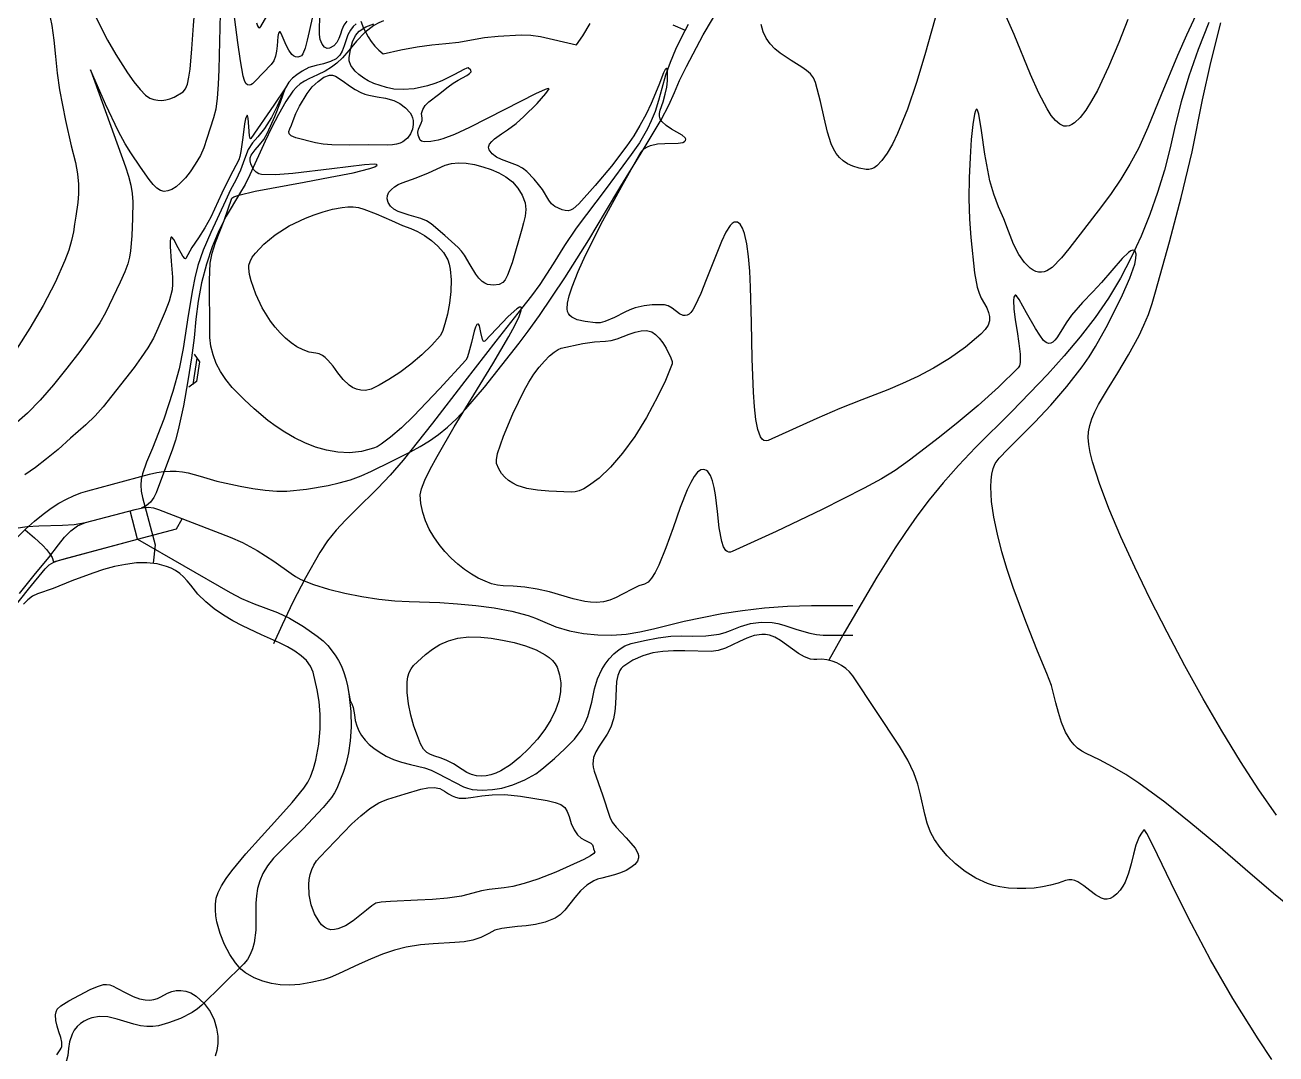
# Model space of a CAD drawing. Header units: millimetres. Extents: x 2 to 2848, y 1 to 2248.
# Drawn here: x 1150 to 1524.8, y 320.7 to 629.1 of the extents above; entities that cross this region are included whole.
import ezdxf

# ---------------------------------------------------------------- set-up
doc = ezdxf.new("R2010")
doc.units = ezdxf.units.MM
for name, color, linetype in [('100m', 7, 'CONTINUOUS'), ('200m', 7, 'CONTINUOUS'), ('500m', 7, 'CONTINUOUS'), ('8x', 7, 'CONTINUOUS'), ('8xx', 7, 'CONTINUOUS'), ('8xx淵', 7, 'CONTINUOUS'), ('8x淵', 7, 'CONTINUOUS'), ('島嶼', 7, 'CONTINUOUS'), ('嶺南交通', 7, 'CONTINUOUS'), ('州境', 7, 'CONTINUOUS'), ('河川・湖沼', 7, 'CONTINUOUS'), ('海岸線', 7, 'CONTINUOUS'), ('臨海線', 7, 'CONTINUOUS'), ('葦原鉄道', 7, 'CONTINUOUS'), ('車廠', 7, 'CONTINUOUS'), ('鹽州線', 7, 'CONTINUOUS')]:
    doc.layers.add(name, color=color, linetype=linetype)

msp = doc.modelspace()

# ---------------------------------------------------------------- linework, layer by layer
at = {"layer": '100m', "color": 1}
msp.add_lwpolyline([(1532.998084, 361.583587), (1524.102574, 368.820127), (1515.584614, 376.051255), (1507.365134, 383.123191), (1499.365066, 389.882155), (1491.50534, 396.174367), (1483.706888, 401.846049), (1479.805931, 404.401135), (1475.890641, 406.74342), (1471.951135, 408.853682), (1467.97753, 410.7127), (1466.610598, 411.427545), (1465.392619, 412.309161), (1464.312176, 413.33793), (1463.357851, 414.494231), (1461.781886, 417.110955), (1460.573384, 420.002375), (1459.641005, 423.011536), (1458.89341, 425.981481), (1457.58721, 431.1759), (1456.172484, 434.746958), (1453.397066, 441.402852), (1449.841056, 450.277997), (1446.084553, 460.506812), (1444.312398, 465.858351), (1442.707657, 471.223713), (1441.342844, 476.494701), (1440.29047, 481.563117), (1439.623048, 486.320763), (1439.413091, 490.65944), (1439.502322, 492.637854), (1439.733111, 494.470952), (1440.114522, 496.145209), (1440.65562, 497.6471), (1441.905305, 499.280598), (1444.520724, 502.004227), (1452.554134, 510.116237), (1457.32481, 515.2018), (1462.166592, 520.771855), (1466.755821, 526.674991), (1468.854585, 529.70415), (1470.76884, 532.7598), (1473.906937, 538.452305), (1476.330541, 543.118963), (1478.822824, 548.230312), (1481.008017, 553.209666), (1482.510351, 557.480339), (1482.888019, 559.169706), (1482.954058, 560.465646), (1482.661499, 561.296072), (1482.366067, 561.514191), (1481.96337, 561.5889), (1481.35571, 561.429325), (1480.625923, 560.955386), (1478.721123, 559.093137), (1472.57873, 551.9122), (1469.927476, 549.096306), (1466.860096, 545.9512), (1463.594029, 542.113619), (1461.954436, 539.82163), (1460.34671, 537.2203), (1459.204808, 535.384356), (1458.611053, 534.636653), (1457.995414, 534.068725), (1457.352879, 533.730269), (1456.678438, 533.670981), (1455.967079, 533.940559), (1455.21379, 534.5887), (1454.036494, 536.12683), (1452.741828, 538.177277), (1450.095998, 542.879612), (1447.867523, 546.824692), (1447.094552, 547.928569), (1446.825716, 548.16102), (1446.64763, 548.1415), (1446.330123, 547.499391), (1446.170663, 546.568866), (1446.233358, 544.007658), (1446.650661, 540.788055), (1447.237523, 537.240237), (1447.80889, 533.694384), (1448.179711, 530.480673), (1448.164935, 527.929286), (1447.95512, 527.005144), (1447.57951, 526.3704), (1441.664955, 520.598195), (1435.596225, 515.115853), (1429.63713, 510.05391), (1424.05148, 505.5429), (1415.05576, 498.695822), (1410.71955, 495.6189), (1406.600655, 493.134604), (1401.422526, 490.291045), (1388.871879, 483.926512), (1375.034245, 477.326048), (1361.87626, 471.2904), (1361.329163, 471.123665), (1360.835227, 471.134302), (1360.390781, 471.310578), (1359.992155, 471.640763), (1359.317684, 472.71593), (1358.782451, 474.265952), (1358.012261, 478.415143), (1357.446696, 483.337512), (1356.850869, 488.282237), (1356.468205, 490.52835), (1355.989893, 492.498492), (1355.386571, 494.098811), (1354.628879, 495.235454), (1354.182969, 495.600568), (1353.687456, 495.814568), (1353.138669, 495.865723), (1352.53294, 495.7423), (1351.524415, 495.074837), (1350.503077, 493.80688), (1349.470257, 492.025045), (1348.427285, 489.815947), (1346.316206, 484.462428), (1344.180484, 478.43925), (1342.03076, 472.439341), (1339.877679, 467.155628), (1338.803204, 464.998885), (1337.731881, 463.281039), (1336.665039, 462.088705), (1335.60401, 461.5085), (1333.940379, 460.976693), (1332.272301, 460.215853), (1328.85548, 458.37595), (1327.073076, 457.481326), (1325.218902, 456.726547), (1323.276127, 456.203832), (1321.22792, 456.0054), (1319.459768, 456.087445), (1317.714463, 456.321973), (1314.252148, 457.124837), (1307.15897, 459.2003), (1303.446706, 460.01343), (1299.754326, 460.583812), (1296.293825, 460.924489), (1293.2772, 461.0485), (1291.597515, 461.207727), (1289.769538, 461.651001), (1287.828662, 462.361586), (1285.810281, 463.322745), (1283.74979, 464.517744), (1281.682582, 465.929845), (1279.644052, 467.542313), (1277.669593, 469.338412), (1275.794598, 471.301407), (1274.054464, 473.41456), (1272.484582, 475.661136), (1271.120348, 478.024398), (1269.997154, 480.487612), (1269.150396, 483.034041), (1268.615466, 485.646949), (1268.42776, 488.3096), (1268.792277, 490.111932), (1269.822039, 492.712238), (1271.417984, 495.98845), (1273.481052, 499.8185), (1278.612311, 508.651843), (1284.423331, 518.235725), (1290.121625, 527.593604), (1294.914705, 535.748937), (1296.724138, 539.07048), (1298.010086, 541.725184), (1298.673487, 543.590979), (1298.740776, 544.189891), (1298.61528, 544.5458), (1298.142001, 544.543815), (1297.30906, 544.028547), (1294.77553, 541.760625), (1287.71729, 534.3925), (1287.51061, 534.255466), (1287.331619, 534.300433), (1287.040038, 534.831272), (1286.605863, 536.92085), (1286.148193, 538.979603), (1285.827245, 539.471911), (1285.629165, 539.491833), (1285.40046, 539.3259), (1284.991865, 538.577892), (1284.580066, 537.331441), (1283.747434, 534.00335), (1282.903707, 530.661909), (1282.478041, 529.398771), (1282.05003, 528.6274), (1274.147059, 520.019123), (1266.361703, 511.900662), (1262.770526, 508.423817), (1259.51763, 505.54787), (1256.705972, 503.432304), (1255.497781, 502.709502), (1254.43851, 502.2366), (1250.830399, 501.289557), (1247.256287, 500.921091), (1243.740154, 501.062947), (1240.305976, 501.646875), (1236.977732, 502.604621), (1233.7794, 503.867934), (1230.734957, 505.368561), (1227.868381, 507.03825), (1225.203651, 508.808748), (1222.764744, 510.611803), (1218.660311, 514.042575), (1215.746905, 516.784547), (1214.21635, 518.2917), (1212.015146, 520.500365), (1210.122993, 522.815397), (1208.541537, 525.221211), (1207.272426, 527.702225), (1206.317307, 530.242854), (1205.677826, 532.827516), (1205.355632, 535.440625), (1205.35237, 538.0666), (1205.407767, 542.241153), (1205.299176, 547.27635), (1205.251712, 552.621147), (1205.49049, 557.7245), (1206.063168, 560.713956), (1207.088414, 563.883), (1209.62677, 570.4843), (1211.97865, 577.2238), (1212.579057, 577.648314), (1214.018835, 578.142444), (1218.939064, 579.302142), (1233.600113, 582.045387), (1241.431163, 583.479279), (1248.322717, 584.854914), (1253.319891, 586.097463), (1254.809684, 586.645448), (1255.4678, 587.1321), (1255.29987, 587.355686), (1254.568712, 587.435946), (1251.671154, 587.243512), (1241.916161, 585.986025), (1230.273893, 584.592075), (1225.01724, 584.229063), (1220.81542, 584.2941), (1219.994894, 584.526271), (1219.229767, 585.023953), (1218.55523, 585.72549), (1218.006478, 586.569225), (1217.618702, 587.4935), (1217.427097, 588.436659), (1217.466855, 589.337045), (1217.77317, 590.133), (1218.961535, 591.747439), (1220.235773, 593.203862), (1221.507037, 594.785705), (1222.68648, 596.7764), (1224.864038, 601.673775), (1226.558553, 606.02665), (1228.049, 610.3374), (1224.558633, 605.077812), (1217.68374, 595.1017), (1217.546242, 595.00805), (1217.432172, 595.125777), (1217.26098, 595.873725), (1217.052995, 598.56815), (1216.846338, 601.2388), (1216.676804, 601.95703), (1216.563814, 602.055439), (1216.42756, 601.9395), (1216.090953, 601.014675), (1215.780947, 599.478542), (1215.20909, 595.380212), (1214.648693, 591.260227), (1214.353012, 589.697024), (1214.03646, 588.7343), (1211.351194, 583.614227), (1208.999229, 578.747062), (1205.63059, 571.5442), (1203.843717, 568.351981), (1201.930558, 565.379475), (1200.002769, 562.397781), (1198.17201, 559.178), (1198.022174, 559.055988), (1197.818295, 559.140709), (1197.279695, 559.811811), (1195.898111, 562.330887), (1194.527802, 564.83862), (1194.003295, 565.495542), (1193.808577, 565.571047), (1193.66931, 565.4384), (1193.479103, 564.388379), (1193.482077, 562.742677), (1193.81701, 558.332537), (1194.173003, 553.544605), (1194.202302, 551.42666), (1194.04895, 549.7155), (1193.178728, 546.316823), (1192.020638, 543.231487), (1189.77985, 538.1445), (1188.440391, 535.263856), (1186.76613, 532.361327), (1184.823313, 529.440894), (1182.678189, 526.506537), (1173.39957, 514.7095), (1170.966626, 511.938527), (1168.173656, 509.268587), (1163.63721, 505.291), (1159.871553, 501.927339), (1156.42699, 499.042956), (1153.154775, 496.519164), (1149.906158, 494.237275)], dxfattribs=at)
for points in [[(1286.55565, 445.6407), (1289.700825, 445.279729), (1293.096269, 444.728808), (1296.575324, 443.973336), (1299.971334, 442.998712), (1303.11764, 441.790338), (1305.847585, 440.333611), (1307.004341, 439.507553), (1307.99451, 438.613932), (1308.797261, 437.650923), (1309.39176, 436.6167), (1310.150706, 434.361442), (1310.490971, 431.903316), (1310.408239, 429.281169), (1309.898194, 426.53385), (1308.956519, 423.700206), (1307.5789, 420.819084), (1305.761019, 417.929333), (1303.49856, 415.0698), (1300.931625, 412.279835), (1298.225488, 409.670083), (1295.4136, 407.386217), (1292.529414, 405.573913), (1291.070662, 404.890119), (1289.60638, 404.378844), (1288.14075, 404.058296), (1286.677952, 403.946686), (1285.222169, 404.062222), (1283.777582, 404.423113), (1282.348371, 405.047569), (1280.93872, 405.9538), (1278.361349, 407.683541), (1276.186475, 408.793894), (1274.359064, 409.485569), (1272.824082, 409.959275), (1271.526498, 410.415722), (1270.411277, 411.055619), (1269.423385, 412.079675), (1268.50779, 413.6886), (1267.544356, 416.015434), (1266.532363, 418.922806), (1265.595907, 422.205694), (1264.85908, 425.659075), (1264.445975, 429.077928), (1264.480687, 432.257231), (1264.704752, 433.692982), (1265.087307, 434.991962), (1265.643862, 436.128544), (1266.38993, 437.0771), (1270.004608, 440.450203), (1272.053846, 442.016128), (1274.32557, 443.401675), (1276.865697, 444.531875), (1279.720142, 445.331759), (1282.934821, 445.726357), (1286.55565, 445.6407)], [(1275.68565, 399.4716), (1276.85679, 398.640757), (1277.956727, 398.035297), (1279.007899, 397.628039), (1280.032747, 397.391803), (1282.093224, 397.323676), (1284.317673, 397.613475), (1286.885607, 398.043758), (1289.976542, 398.397084), (1293.769991, 398.456012), (1298.44547, 398.0031), (1306.393093, 396.702888), (1308.851546, 396.105436), (1310.556135, 395.4149), (1311.699141, 394.535139), (1312.472845, 393.370013), (1313.069527, 391.82338), (1313.68147, 389.7991), (1314.495362, 387.819807), (1315.504587, 386.392947), (1316.611478, 385.399489), (1317.718368, 384.7204), (1319.541477, 383.829203), (1320.062363, 383.379031), (1320.19258, 382.7671), (1320.288207, 382.159492), (1320.566961, 381.715167), (1320.723634, 381.304412), (1320.453016, 380.797513), (1319.449901, 380.064755), (1317.409078, 378.976427), (1308.99348, 375.2142), (1303.68387, 373.102652), (1299.503532, 371.726659), (1296.202195, 370.90615), (1293.529587, 370.46105), (1289.069477, 369.976791), (1286.781431, 369.577486), (1284.12103, 368.8333), (1280.726097, 367.999587), (1276.616977, 367.413088), (1272.117189, 367.015813), (1267.550256, 366.749775), (1259.509035, 366.37945), (1256.681789, 366.159185), (1255.08148, 365.8382), (1253.94051, 365.087128), (1252.350885, 363.785159), (1248.277375, 360.547925), (1246.019344, 359.122354), (1243.764365, 358.165278), (1242.67331, 357.942065), (1241.625365, 357.931544), (1240.634646, 358.16557), (1239.71527, 358.676), (1238.863672, 359.429356), (1238.072735, 360.35668), (1236.707944, 362.647775), (1235.691092, 365.37837), (1235.092378, 368.37755), (1234.981996, 371.474398), (1235.131867, 373.006037), (1235.430145, 374.498), (1235.885605, 375.928922), (1236.507021, 377.277439), (1237.303168, 378.522187), (1238.28282, 379.6418), (1242.88451, 384.428333), (1247.958848, 389.655463), (1250.609488, 392.090555), (1253.301764, 394.223361), (1256.010168, 395.916402), (1257.362446, 396.555049), (1258.70919, 397.0322), (1263.903158, 398.669039), (1268.602811, 400.037763), (1270.702151, 400.426326), (1272.599769, 400.513555), (1274.269618, 400.221347), (1275.68565, 399.4716)]]:
    msp.add_lwpolyline(points, close=True, dxfattribs=at)
at = {"layer": '200m', "color": 1}
for points in [[(1208.505855, 636.8478), (1208.10387, 615.8433), (1207.899324, 611.291941), (1207.581804, 607.240325), (1207.117725, 603.859997), (1206.4735, 601.3225), (1204.508916, 595.070288), (1203.600985, 592.310927), (1202.56354, 589.9958), (1201.006417, 587.38271), (1199.49241, 585.153003), (1198.027675, 583.295901), (1196.61837, 581.800625), (1195.270653, 580.656396), (1193.990683, 579.852434), (1192.784616, 579.377962), (1191.65861, 579.2222), (1190.572121, 579.4765), (1189.470236, 580.197316), (1188.337557, 581.321524), (1187.158689, 582.786), (1184.600795, 586.483259), (1181.67338, 590.7841), (1179.948006, 593.551267), (1178.015041, 597.168133), (1174.065899, 605.448513), (1169.61165, 615.6787), (1180.09677, 586.5798), (1181.02185, 583.775043), (1181.659013, 581.139647), (1182.052909, 578.621265), (1182.248189, 576.16755), (1182.2215, 571.244728), (1181.93615, 565.9524), (1181.632452, 561.405623), (1181.321807, 559.517781), (1180.769534, 557.516363), (1179.873807, 555.123411), (1178.532801, 552.06097), (1174.10766, 542.8158), (1172.399857, 539.843944), (1169.736384, 535.864541), (1166.364579, 531.218636), (1162.531781, 526.247275), (1158.485327, 521.291505), (1154.472555, 516.692372), (1150.740804, 512.790921), (1147.53741, 509.9282)], [(1236.180647, 632.121458), (1235.115206, 627.194663), (1234.541015, 624.562092), (1233.908467, 622.222886), (1233.194533, 620.481652), (1232.799848, 619.930465), (1232.37618, 619.643), (1231.680498, 619.523467), (1231.042361, 619.617794), (1230.458295, 619.896845), (1229.924827, 620.331486), (1228.995793, 621.550995), (1228.227471, 623.043238), (1227.061822, 625.913595), (1226.608922, 626.825546), (1226.402797, 627.04874), (1226.20559, 627.0779), (1225.919709, 626.645261), (1225.745729, 625.723723), (1225.499842, 622.937938), (1225.311121, 621.33568), (1225.00067, 619.768508), (1224.510082, 618.367416), (1223.78095, 617.2634), (1218.99189, 612.2505), (1218.176472, 611.467203), (1217.691869, 611.174617), (1217.184272, 611.052175), (1216.674882, 611.177955), (1216.1849, 611.630034), (1215.735525, 612.48649), (1215.34796, 613.8254), (1214.498794, 618.41152), (1213.700571, 623.83868), (1212.270209, 635.388363)], [(1246.364223, 630.318555), (1245.518373, 629.053902), (1244.937051, 627.708513), (1244.483129, 626.350763), (1244.019476, 625.049023), (1243.408965, 623.871667), (1242.514466, 622.887069), (1241.19885, 622.1636), (1240.505366, 622.116738), (1239.71292, 622.474725), (1238.971856, 623.339225), (1238.43252, 624.8119), (1238.242038, 626.321419), (1238.215485, 627.993911), (1238.353474, 631.336038)], [(1500.85658, 632.0599), (1498.034185, 626.068321), (1495.323371, 619.971891), (1490.394928, 608.2436), (1486.388141, 598.433284), (1483.6199, 592.0992), (1481.058972, 587.366324), (1478.299567, 582.878842), (1475.433701, 578.653511), (1472.553393, 574.707088), (1467.11752, 567.717989), (1462.72809, 562.0456), (1460.550063, 559.293688), (1457.75081, 556.4343), (1456.188842, 555.390415), (1455.379253, 555.112139), (1454.554907, 554.9991), (1453.719035, 555.05339), (1452.874872, 555.277104), (1452.025651, 555.672334), (1451.174605, 556.241175), (1449.479972, 557.908062), (1447.816841, 560.294513), (1446.211078, 563.417276), (1444.68855, 567.2931), (1443.241552, 571.049578), (1441.72137, 574.657575), (1440.295793, 578.376684), (1439.13261, 582.4665), (1437.619433, 590.454055), (1436.55894, 597.490638), (1435.76049, 602.359327), (1435.399955, 603.600423), (1435.218935, 603.856109), (1435.03344, 603.8432), (1434.778712, 603.384683), (1434.518145, 602.447134), (1434.002115, 599.323275), (1433.530597, 594.848291), (1433.148839, 589.39885), (1432.902088, 583.351622), (1432.835591, 577.083275), (1432.994596, 570.970478), (1433.42435, 565.3899), (1434.531434, 554.789838), (1435.302663, 550.523658), (1435.84453, 548.760655), (1436.52936, 547.2869), (1438.180121, 544.297395), (1438.724993, 542.970941), (1439.007924, 541.704838), (1438.972714, 540.460198), (1438.563162, 539.198136), (1437.723067, 537.879765), (1436.39623, 536.4662), (1431.789804, 532.563423), (1427.043098, 529.180156), (1422.247443, 526.263174), (1417.494169, 523.75925), (1412.874606, 521.615157), (1408.480085, 519.777669), (1400.73149, 516.8096), (1394.168152, 514.16908), (1387.274103, 511.167763), (1372.68543, 504.5936), (1372.016867, 504.437496), (1371.414945, 504.584971), (1370.875889, 505.019174), (1370.395924, 505.723256), (1369.59816, 507.873656), (1368.99145, 510.901373), (1368.545586, 514.671609), (1368.230363, 519.049563), (1367.871019, 529.089438), (1367.671771, 539.942607), (1367.390973, 550.530683), (1367.14448, 555.388314), (1366.786982, 559.775277), (1366.288274, 563.556772), (1365.61815, 566.598), (1365.010794, 568.257377), (1364.286994, 569.409988), (1363.435384, 570.005105), (1362.958099, 570.077751), (1362.4446, 569.992), (1361.877413, 569.663659), (1361.285029, 569.044554), (1360.027257, 567.040891), (1358.676452, 564.194682), (1357.237784, 560.7196), (1354.117529, 552.737509), (1352.446279, 548.657846), (1350.70784, 544.804), (1350.118395, 543.730329), (1349.534393, 542.944946), (1348.955262, 542.417601), (1348.380428, 542.118041), (1347.809318, 542.016012), (1347.24136, 542.081264), (1346.112606, 542.5926), (1343.867706, 544.291534), (1342.742393, 544.995097), (1341.60906, 545.2787), (1337.955743, 545.213288), (1335.463733, 544.95148), (1332.82593, 544.3669), (1331.254029, 543.795237), (1329.699035, 543.074805), (1326.653568, 541.486788), (1323.717131, 540.201152), (1322.298426, 539.858696), (1320.91733, 539.8162), (1317.785841, 540.22368), (1315.43644, 540.792666), (1313.800472, 541.57775), (1313.22857, 542.068389), (1312.80928, 542.633525), (1312.53402, 543.279982), (1312.394208, 544.014585), (1312.4866, 545.775522), (1313.017799, 547.970929), (1313.91915, 550.6554), (1313.91915, 550.6554), (1315.725473, 555.225316), (1317.920805, 560.1036), (1323.12234, 570.407775), (1328.81145, 580.812937), (1334.27583, 590.5641), (1334.881592, 591.41792), (1335.626765, 592.097346), (1336.488493, 592.622431), (1337.443917, 593.013225), (1339.544423, 593.472148), (1341.745424, 593.634525), (1345.717461, 593.711288), (1347.122776, 593.946495), (1347.600256, 594.183484), (1347.89714, 594.5268), (1347.962244, 594.921264), (1347.787598, 595.310423), (1346.863093, 596.097013), (1343.721539, 597.872575), (1342.080662, 598.958288), (1340.777165, 600.24045), (1340.341962, 600.970315), (1340.099136, 601.76743), (1340.084699, 602.637843), (1340.33466, 603.5876), (1341.208312, 606.055376), (1341.843779, 608.381256), (1342.268149, 610.508396), (1342.508511, 612.37995), (1342.54557, 615.128919), (1342.396446, 615.892643), (1342.17167, 616.1734), (1341.804221, 615.8397), (1341.320824, 614.837341), (1339.880431, 611.125075), (1337.598991, 605.633472), (1336.064283, 602.40694), (1334.225, 598.9594), (1332.398015, 595.939626), (1330.344698, 592.892108), (1325.747621, 586.823813), (1320.810887, 580.974461), (1315.91161, 575.564), (1314.243222, 574.064833), (1313.476543, 573.661068), (1312.701266, 573.475238), (1311.877185, 573.497884), (1310.964095, 573.719548), (1308.71006, 574.7221), (1307.765539, 575.488706), (1306.956704, 576.635225), (1305.04128, 579.8037), (1303.856715, 581.364273), (1302.509114, 582.920038), (1300.30283, 585.2542), (1299.060957, 586.246258), (1297.59462, 587.012053), (1294.343498, 588.212375), (1292.736184, 588.820663), (1291.259352, 589.550209), (1290.001735, 590.487895), (1289.05207, 591.7206), (1288.881824, 592.538891), (1289.170956, 593.377997), (1289.812657, 594.217717), (1290.700114, 595.03785), (1292.785049, 596.538553), (1294.57127, 597.7185), (1297.108357, 599.655572), (1299.46294, 601.671341), (1303.427681, 605.553325), (1306.071682, 608.593172), (1307.00113, 610.0196), (1306.692648, 610.064416), (1305.877893, 609.793633), (1302.971782, 608.463398), (1293.74871, 603.755163), (1283.207453, 598.42497), (1278.653611, 596.31729), (1275.22355, 595.0029), (1273.767572, 594.639734), (1271.611409, 594.257725), (1269.545761, 594.159628), (1268.793974, 594.311658), (1268.36133, 594.6482), (1267.806471, 596.13535), (1267.71971, 596.994275), (1267.84208, 597.882), (1268.66741, 599.730438), (1269.003305, 600.527536), (1269.0266, 601.1789), (1268.813674, 602.578691), (1269.144065, 603.852955), (1269.915618, 605.032013), (1271.026176, 606.146188), (1273.855689, 608.301177), (1276.81536, 610.5605), (1278.303474, 611.699511), (1279.793031, 612.623691), (1282.34865, 614.01295), (1283.200803, 614.570725), (1283.626577, 615.099059), (1283.519018, 615.644302), (1282.77117, 616.2528), (1282.342047, 616.178427), (1281.486193, 615.774087), (1278.718951, 614.292625), (1274.918759, 612.44265), (1272.771717, 611.57767), (1270.53493, 610.8584), (1266.622967, 610.034616), (1263.287729, 609.77575), (1260.516106, 609.944984), (1258.29499, 610.4055), (1254.507115, 611.645475), (1252.841522, 612.364828), (1251.48547, 613.1511), (1250.040692, 614.259551), (1248.948243, 615.27347), (1248.160179, 616.190933), (1247.628555, 617.010013), (1247.142852, 618.345323), (1247.10758, 619.264), (1247.480927, 621.81383), (1248.122642, 624.115588), (1249.006912, 626.003552), (1250.10792, 627.312), (1252.126402, 628.540319), (1254.503339, 629.4815)], [(1524.962156, 392.262835), (1519.712499, 399.87509), (1514.240908, 408.355933), (1508.649963, 417.511038), (1503.042244, 427.146079), (1497.520331, 437.06673), (1492.186804, 447.078663), (1487.144242, 456.987551), (1482.495226, 466.599069), (1478.342335, 475.718889), (1474.78815, 484.152686), (1471.93525, 491.706132), (1469.886215, 498.184901), (1469.195203, 500.960554), (1468.743625, 503.394666), (1468.544303, 505.462944), (1468.61006, 507.1411), (1469.013824, 509.076523), (1469.681326, 511.082091), (1470.580485, 513.16253), (1471.679223, 515.322563), (1474.347111, 519.900309), (1477.428353, 524.853125), (1480.66631, 530.218807), (1483.804344, 536.03515), (1485.25569, 539.12413), (1486.585817, 542.339949), (1487.762643, 545.687331), (1488.75409, 549.171), (1492.918171, 564.179788), (1496.400812, 577.408177), (1499.68233, 591.1201), (1502.814498, 606.659563), (1505.290244, 617.894158), (1508.33549, 629.7861)]]:
    msp.add_lwpolyline(points, dxfattribs=at)
for points in [[(1258.69973, 593.1316), (1252.965446, 593.231358), (1247.28094, 593.113137), (1241.880699, 593.176023), (1239.360455, 593.400095), (1236.99921, 593.8191), (1231.141842, 595.354595), (1229.749132, 595.942613), (1229.121015, 596.524887), (1229.062951, 597.186976), (1229.380398, 598.014436), (1229.878815, 599.092825), (1230.36366, 600.5077), (1231.108056, 602.555572), (1232.218424, 604.770375), (1234.56923, 608.6288), (1236.067624, 610.562759), (1237.781116, 612.2267), (1239.555923, 613.465091), (1241.23826, 614.1224), (1242.132865, 614.126648), (1243.048958, 613.824227), (1245.058695, 612.538238), (1247.493637, 610.742155), (1248.941237, 609.802116), (1250.57995, 608.9137), (1251.75698, 608.43793), (1252.979154, 608.094602), (1255.502585, 607.641062), (1258.037536, 607.224667), (1260.4713, 606.517), (1262.270085, 605.575508), (1263.992651, 604.274512), (1265.365141, 602.802911), (1265.834528, 602.062163), (1266.1137, 601.3496), (1266.249901, 600.467611), (1266.255504, 599.288163), (1266.043959, 597.939233), (1265.528714, 596.5488), (1264.623219, 595.244842), (1263.240924, 594.155337), (1262.343929, 593.730998), (1261.295278, 593.408264), (1260.084151, 593.203132), (1258.69973, 593.1316)], [(1299.81702, 575.8633), (1300.046015, 573.870411), (1299.838055, 571.818638), (1299.373857, 569.808845), (1298.83414, 567.9419), (1295.906234, 557.875625), (1294.520967, 554.0909), (1293.831383, 552.760327), (1293.1375, 551.8994), (1292.015462, 551.374783), (1290.367026, 551.160038), (1288.564047, 551.390323), (1287.720809, 551.71459), (1286.97838, 552.2008), (1285.978823, 553.21831), (1285.064455, 554.445169), (1283.376755, 557.25815), (1281.68622, 560.102181), (1280.768308, 561.367852), (1279.76379, 562.4397), (1275.801472, 566.054588), (1271.70057, 569.5002), (1270.237701, 570.383531), (1268.586165, 571.08345), (1265.055169, 572.1747), (1261.783739, 573.25725), (1260.456659, 573.946294), (1259.44803, 574.8144), (1258.758018, 575.907426), (1258.495422, 576.979023), (1258.607921, 578.00815), (1259.043194, 578.973763), (1259.748918, 579.854817), (1260.672771, 580.63027), (1261.762432, 581.279079), (1262.96558, 581.7802), (1267.211168, 583.336664), (1270.840897, 584.843713), (1275.91657, 587.1054), (1277.733505, 587.617993), (1279.857957, 587.796622), (1282.200886, 587.672565), (1284.67325, 587.2771), (1287.186009, 586.641504), (1289.650123, 585.797053), (1291.97655, 584.775026), (1294.07625, 583.6067), (1296.005624, 582.111902), (1297.65993, 580.258613), (1298.957588, 578.143517), (1299.81702, 575.8633)], [(1276.63909, 558.6925), (1277.084267, 557.412481), (1277.397582, 555.976499), (1277.674751, 552.754469), (1277.562843, 549.262054), (1277.154106, 545.7349), (1276.540789, 542.408652), (1275.815139, 539.518956), (1275.069403, 537.301457), (1274.39583, 535.9918), (1271.876033, 533.116911), (1268.880952, 530.246852), (1265.60809, 527.496607), (1262.25495, 524.981162), (1259.019035, 522.815504), (1256.097848, 521.114617), (1253.688892, 519.993487), (1251.98967, 519.5671), (1250.569957, 519.644125), (1249.295479, 519.949705), (1248.149081, 520.452612), (1247.113608, 521.121619), (1245.306821, 522.833017), (1243.737881, 524.834075), (1242.269553, 526.874967), (1240.764599, 528.705869), (1239.955501, 529.464503), (1239.085783, 530.076955), (1238.138291, 530.511996), (1237.09587, 530.7384), (1235.172389, 531.096333), (1233.295438, 531.754503), (1231.474167, 532.683803), (1229.717729, 533.855127), (1228.035276, 535.239366), (1226.435961, 536.807415), (1224.928935, 538.530166), (1223.523351, 540.378512), (1221.053116, 544.335565), (1219.098473, 548.445717), (1217.732639, 552.476114), (1217.293405, 554.388637), (1217.02883, 556.1939), (1217.090429, 557.180272), (1217.448999, 558.285317), (1218.089183, 559.488057), (1218.995623, 560.767514), (1221.54584, 563.472669), (1224.97679, 566.232962), (1229.165611, 568.880573), (1233.989442, 571.24768), (1236.601093, 572.2736), (1239.325423, 573.166462), (1242.147074, 573.905288), (1245.05069, 574.4691), (1246.710791, 574.638466), (1248.309201, 574.605031), (1249.902174, 574.375388), (1251.545962, 573.956125), (1255.210992, 572.575106), (1259.75431, 570.5147), (1263.112189, 569.055109), (1265.548945, 568.099125), (1267.561838, 567.232653), (1269.64813, 566.0416), (1271.746994, 564.551092), (1273.70314, 562.838837), (1275.379521, 560.890689), (1276.63909, 558.6925)], [(1337.80677, 537.1331), (1338.908295, 536.395596), (1340.026751, 535.244762), (1341.105906, 533.822429), (1342.089529, 532.270425), (1343.545247, 529.344725), (1343.904879, 528.254688), (1343.94405, 527.6023), (1341.90699, 522.560875), (1339.60545, 517.8268), (1336.232382, 511.439403), (1332.671636, 505.739983), (1329.0375, 500.784405), (1325.444263, 496.628538), (1322.006212, 493.328246), (1318.837638, 490.939398), (1317.390119, 490.104224), (1316.052828, 489.517861), (1314.840049, 489.187292), (1313.76607, 489.1195), (1306.961373, 489.420994), (1303.592849, 489.680474), (1300.385895, 490.20005), (1297.444777, 491.120426), (1296.106489, 491.774884), (1294.873759, 492.582306), (1293.759622, 493.560281), (1292.777109, 494.726396), (1291.939254, 496.09824), (1291.25909, 497.6934), (1291.228961, 498.812985), (1291.60938, 500.637777), (1293.389189, 505.913463), (1296.173179, 512.541417), (1299.53601, 519.5426), (1300.956902, 522.081328), (1302.492996, 524.424925), (1304.081661, 526.535909), (1305.660266, 528.3768), (1307.16618, 529.910116), (1308.536771, 531.098375), (1309.709408, 531.904097), (1310.62146, 532.2898), (1317.131079, 533.640075), (1320.608804, 534.155134), (1323.94798, 534.3476), (1325.648323, 534.53259), (1327.412642, 535.024723), (1331.023543, 536.409388), (1332.815294, 537.041404), (1334.561359, 537.459533), (1336.234323, 537.533517), (1337.80677, 537.1331)]]:
    msp.add_lwpolyline(points, close=True, dxfattribs=at)
at = {"layer": '500m', "color": 1}
for points in [[(1156.552154, 636.132462), (1157.98749, 628.989598), (1158.610914, 624.627655), (1159.11191, 619.6868), (1159.631011, 614.686215), (1160.338034, 609.748192), (1162.069443, 600.525187), (1163.813327, 592.948489), (1165.07688, 587.9488), (1165.744622, 584.549612), (1166.034283, 581.39063), (1166.03397, 578.50591), (1165.831791, 575.929512), (1165.174261, 571.837914), (1164.76655, 569.3883), (1164.522052, 567.092853), (1163.943817, 564.487409), (1163.066329, 561.620187), (1161.924075, 558.539405), (1158.983217, 551.930038), (1155.397131, 545.045062), (1151.441708, 538.270229), (1147.392839, 531.991289)], [(1169.169836, 635.476137), (1174.70865, 624.635), (1177.170426, 620.268733), (1180.72818, 614.746312), (1182.623486, 612.095989), (1184.439309, 609.809961), (1186.057826, 608.106005), (1187.36121, 607.2019), (1188.58547, 606.803927), (1189.781333, 606.582739), (1190.967495, 606.54101), (1192.162649, 606.681413), (1193.385488, 607.00662), (1194.654707, 607.519305), (1197.40706, 609.1178), (1198.105842, 609.97472), (1198.665054, 611.44447), (1199.1089, 613.453464), (1199.461587, 615.928112), (1199.990307, 621.980023), (1200.44486, 629.0115), (1201.006141, 635.328719)], [(1423.5743, 634.394), (1419.6451, 620.148425), (1417.149284, 611.938634), (1414.388619, 603.86435), (1411.430075, 596.570703), (1409.897527, 593.418222), (1408.340623, 590.702825), (1406.767735, 588.505153), (1405.187234, 586.905847), (1404.396745, 586.355782), (1403.607492, 585.985549), (1402.820522, 585.805228), (1402.03688, 585.8249), (1399.893548, 586.257954), (1398.047873, 586.834742), (1396.470134, 587.558732), (1395.130612, 588.433395), (1393.999585, 589.4622), (1393.047334, 590.648617), (1392.244139, 591.996115), (1391.560279, 593.508163), (1390.431683, 597.039788), (1389.423786, 601.271248), (1388.298826, 606.230301), (1386.81904, 611.9447), (1386.232068, 613.271469), (1385.315305, 614.452435), (1384.128486, 615.527812), (1382.731345, 616.537812), (1379.545033, 618.52254), (1376.234244, 620.728325), (1374.681506, 622.014648), (1373.276852, 623.476876), (1372.080017, 625.155222), (1371.150733, 627.0899), (1370.548737, 629.321123)], [(1219.340305, 629.830139), (1219.623678, 628.897655), (1219.93954, 628.362029), (1220.292513, 628.281149), (1220.68722, 628.7129), (1223.159069, 633.03085)], [(1480.425663, 630.813516), (1477.742463, 623.928175), (1474.656575, 616.54495), (1471.317193, 609.505), (1469.599064, 606.376615), (1467.873509, 603.649484), (1466.159177, 601.428752), (1464.474717, 599.819564), (1463.649517, 599.277157), (1462.838778, 598.927065), (1462.044832, 598.782432), (1461.27001, 598.8564), (1460.019675, 599.433739), (1458.765326, 600.514601), (1457.508591, 602.041095), (1456.251101, 603.955333), (1453.740374, 608.715476), (1451.24618, 614.331912), (1446.359541, 626.281186), (1443.99317, 631.687785)]]:
    msp.add_lwpolyline(points, dxfattribs=at)
at = {"layer": '8x', "color": 1}
msp.add_lwpolyline([(1144.846589, 472.783748), (1150.11852, 477.9836), (1152.83988, 480.41969), (1155.399319, 482.511414), (1157.823279, 484.288478), (1160.138205, 485.780587), (1162.370539, 487.017449), (1164.546724, 488.028767), (1166.693203, 488.844249), (1168.83642, 489.4936), (1187.28681, 494.4374), (1189.439794, 494.937009), (1191.483512, 495.255864), (1193.435242, 495.403197), (1195.312265, 495.388237), (1197.131861, 495.220217), (1198.911308, 494.908367), (1202.41888, 493.8901), (1207.442504, 492.412398), (1214.474408, 490.838237), (1218.263867, 490.171193), (1221.979879, 489.667483), (1225.430607, 489.389591), (1228.42421, 489.4), (1234.305807, 489.967098), (1240.81883, 491.060387), (1244.158655, 491.848202), (1247.47217, 492.820183), (1250.697988, 493.993869), (1253.77472, 495.3868), (1259.695785, 498.276494), (1265.502843, 501.174925), (1268.349916, 502.750745), (1271.152044, 504.476744), (1273.903746, 506.402252), (1276.59954, 508.5766), (1279.304104, 511.111971), (1282.064575, 514.021155), (1287.626078, 520.561937), (1298.02119, 533.74), (1300.757544, 537.335251), (1304.10888, 542.050839), (1311.713741, 553.360937), (1318.950272, 564.706117), (1323.93297, 573.1222), (1328.504949, 580.836695), (1334.62041, 590.708537), (1340.560476, 600.720686), (1342.927586, 605.14905), (1344.60627, 608.8561), (1346.138425, 612.464496), (1348.14634, 616.658284), (1353.212349, 626.161825), (1359.050099, 636.086303)], dxfattribs=at)
at = {"layer": '8xx', "color": 2}
msp.add_lwpolyline([(1149.97836, 477.7711), (1152.804714, 475.399359), (1155.35153, 473.08265), (1156.436882, 471.915336), (1157.352473, 470.726266), (1158.065013, 469.5036), (1158.54121, 468.2355), (1183.72256, 474.9828)], dxfattribs=at)
at = {"layer": '8xx淵', "color": 1}
msp.add_lwpolyline([(1149.9784, 477.7711), (1152.804727, 475.399359), (1155.351537, 473.08265), (1156.436889, 471.915336), (1157.35248, 470.726266), (1158.065015, 469.5036), (1158.5412, 468.2355), (1183.7226, 474.9828)], dxfattribs=at)
at = {"layer": '8x淵', "color": 1}
msp.add_lwpolyline([(1144.846589, 472.783748), (1150.11852, 477.9836), (1152.83988, 480.41969), (1155.399319, 482.511414), (1157.823279, 484.288478), (1160.138205, 485.780587), (1162.370539, 487.017449), (1164.546724, 488.028767), (1166.693203, 488.844249), (1168.83642, 489.4936), (1187.28681, 494.4374), (1189.439794, 494.937009), (1191.483512, 495.255864), (1193.435242, 495.403197), (1195.312265, 495.388237), (1197.131861, 495.220217), (1198.911308, 494.908367), (1202.41888, 493.8901), (1207.442504, 492.412398), (1214.474408, 490.838237), (1218.263867, 490.171193), (1221.979879, 489.667483), (1225.430607, 489.389591), (1228.42421, 489.4), (1234.305807, 489.967098), (1240.81883, 491.060387), (1244.158655, 491.848202), (1247.47217, 492.820183), (1250.697988, 493.993869), (1253.77472, 495.3868), (1259.695785, 498.276494), (1265.502843, 501.174925), (1268.349916, 502.750745), (1271.152044, 504.476744), (1273.903746, 506.402252), (1276.59954, 508.5766), (1279.304104, 511.111971), (1282.064575, 514.021155), (1287.626078, 520.561937), (1298.02119, 533.74), (1300.757544, 537.335251), (1304.10888, 542.050839), (1311.713741, 553.360937), (1318.950272, 564.706117), (1323.93297, 573.1222), (1328.504949, 580.836695), (1334.62041, 590.708537), (1340.560476, 600.720686), (1342.927586, 605.14905), (1344.60627, 608.8561), (1346.138425, 612.464496), (1348.14634, 616.658284), (1353.212349, 626.161825), (1359.050099, 636.086303)], dxfattribs=at)
at = {"layer": '島嶼', "color": 3}
msp.add_lwpolyline([(1159.504625, 320.43428), (1160.511, 321.905), (1160.849169, 322.366041), (1161.035858, 322.902212), (1161.039309, 324.169723), (1160.690373, 325.647082), (1160.158069, 327.273838), (1159.611417, 328.989538), (1159.219437, 330.733733), (1159.151148, 332.445971), (1159.291206, 333.271214), (1159.57557, 334.0658), (1160.719318, 335.076144), (1163.155241, 336.6083), (1166.293692, 338.344006), (1169.54502, 339.965), (1171.678949, 340.939969), (1173.515479, 341.4856), (1174.419072, 341.530066), (1175.36454, 341.386381), (1176.390622, 341.027605), (1177.53606, 340.4268), (1180.147629, 338.963714), (1182.397445, 337.9128), (1184.327163, 337.230211), (1185.978441, 336.8721), (1187.392935, 336.79462), (1188.612302, 336.953925), (1189.678198, 337.306167), (1190.63228, 337.8075), (1192.719485, 338.915413), (1193.940675, 339.363038), (1195.262719, 339.655), (1196.672461, 339.727719), (1198.156748, 339.517613), (1199.702426, 338.9611), (1201.29634, 337.9946), (1201.29634, 337.9946), (1203.647741, 335.78025), (1205.409372, 333.399269), (1206.64043, 330.930584), (1207.400111, 328.453125), (1207.747612, 326.045819), (1207.742127, 323.787594), (1207.442855, 321.757378), (1206.90899, 320.0341)], dxfattribs=at)
at = {"layer": '嶺南交通', "color": 6}
for points in [[(1183.72254, 474.9828), (1181.43704, 483.5123)], [(1183.72254, 474.9828), (1195.35068, 478.0986), (1197.09188, 481.1144)], [(1156.03192, 466.1351), (1157.250589, 467.284402), (1158.57267, 468.062912), (1160.054726, 468.617792), (1161.75332, 469.0962), (1183.72256, 474.9828), (1211.43321, 458.9841)]]:
    msp.add_lwpolyline(points, dxfattribs=at)
at = {"layer": '嶺南交通', "color": 5}
for points in [[(1146.38048, 454.1687), (1150.98912, 459.9947), (1156.03192, 466.1351)], [(1211.43319, 458.9841), (1214.896924, 457.211945), (1218.608719, 455.630937), (1225.60904, 452.9911), (1229.231466, 451.302691), (1233.458809, 448.821925), (1237.53279, 445.949247), (1239.275307, 444.491079), (1240.69513, 443.0851), (1242.948993, 440.193983), (1243.919563, 438.605039), (1244.780186, 436.902862), (1245.526581, 435.074222), (1246.154467, 433.105886), (1246.659563, 430.984622), (1247.03759, 428.6972)], [(1331.57526, 443.7213), (1335.595282, 444.638603), (1339.674946, 445.40255), (1343.499013, 445.893872), (1346.75224, 445.9933), (1350.086402, 445.903814), (1353.999925, 446.027337), (1357.947528, 446.542792), (1359.76371, 447.003407), (1361.38393, 447.6291), (1364.377296, 448.867352), (1367.40474, 449.696637), (1370.534424, 450.08288), (1373.83451, 449.992), (1375.582708, 449.701432), (1377.408652, 449.218097), (1381.229875, 447.95855), (1385.170378, 446.784203), (1387.145422, 446.407368), (1389.10236, 446.2659), (1398.083, 446.2659)], [(1281.38301, 400.7943), (1282.578565, 400.314142), (1283.946625, 399.990083), (1286.98912, 399.740312), (1290.088218, 399.905086), (1292.82164, 400.3445), (1296.198778, 401.351586), (1299.76137, 402.864087), (1303.002932, 404.675145), (1304.345051, 405.627989), (1305.41698, 406.5779), (1308.63018, 409.249152), (1311.753934, 412.098313), (1314.590856, 415.088792), (1316.94356, 418.184), (1317.873131, 419.901823), (1318.637626, 421.856089), (1319.794929, 426.090537), (1320.66255, 430.120517), (1321.48757, 433.1792), (1322.83373, 435.951023), (1323.832701, 437.537156), (1325.031891, 439.131813), (1326.418522, 440.641273), (1327.979814, 441.97182), (1329.702987, 443.029735), (1331.57526, 443.7213)], [(1247.03759, 428.6972), (1247.566349, 423.321192), (1247.681208, 418.634047), (1247.448395, 414.551285), (1246.93414, 410.988425), (1246.20467, 407.860987), (1245.326215, 405.084491), (1243.38726, 400.2464)], [(1247.03759, 428.6972), (1247.457974, 426.617009), (1247.901467, 425.609075), (1248.323237, 424.558353), (1248.67845, 422.3498), (1248.936435, 420.659895), (1249.375431, 419.047287), (1249.993672, 417.545361), (1250.78939, 416.1875), (1251.906893, 414.730159), (1253.124427, 413.4534), (1254.495978, 412.303466), (1256.07553, 411.2266), (1258.238994, 409.98095), (1260.409728, 408.971625), (1262.759557, 408.153662), (1265.46031, 407.4821), (1269.660945, 406.429825), (1271.64554, 405.715625), (1273.67159, 404.7786)], [(1273.67159, 404.7786), (1281.38301, 400.7943)], [(1243.38726, 400.2464), (1242.730228, 398.988853), (1241.800438, 397.605134), (1239.315, 394.562375), (1233.18759, 388.0979)], [(1233.18759, 388.0979), (1228.410154, 383.3592), (1224.44694, 379.3309), (1222.628527, 377.061404), (1221.274006, 374.790397), (1220.317106, 372.528422), (1219.691556, 370.286025), (1219.331087, 368.07375), (1219.169429, 365.902141), (1219.17746, 361.7231), (1219.111783, 357.76885), (1218.61874, 353.9874)], [(1218.61874, 353.9874), (1218.139009, 352.160994), (1217.476892, 350.47465), (1216.609647, 348.960281), (1215.51453, 347.6498), (1202.98345, 335.3115), (1201.639337, 334.171443), (1200.063104, 333.123858), (1196.519376, 331.331963), (1192.962458, 329.987536), (1190.00254, 329.1423)], [(1182.62277, 329.5759), (1177.567565, 331.115125), (1174.750282, 331.754828), (1172.30788, 331.9387), (1170.045108, 331.523377), (1168.862868, 331.099244), (1167.701395, 330.524413), (1166.601692, 329.794092), (1165.604762, 328.903492), (1164.751607, 327.847825), (1164.08323, 326.6223), (1163.32424, 324.296322), (1163.02107, 322.2941), (1162.7605, 320.206678), (1162.12931, 317.6251), (1160.199259, 311.855325), (1158.9356, 308.859269), (1157.22178, 305.5835)], [(1190.00254, 329.1423), (1188.298505, 328.900942), (1186.459085, 328.891212), (1184.54645, 329.115427), (1182.62277, 329.5759)]]:
    msp.add_lwpolyline(points, dxfattribs=at)
at = {"layer": '嶺南交通', "color": 1}
for points in [[(1146.38048, 454.1687), (1150.98912, 459.9947), (1156.03192, 466.1351)], [(1211.43319, 458.9841), (1214.896924, 457.211945), (1218.608719, 455.630937), (1225.60904, 452.9911), (1229.231466, 451.302691), (1233.458809, 448.821925), (1237.53279, 445.949247), (1239.275307, 444.491079), (1240.69513, 443.0851), (1242.948993, 440.193983), (1243.919563, 438.605039), (1244.780186, 436.902862), (1245.526581, 435.074222), (1246.154467, 433.105886), (1246.659563, 430.984622), (1247.03759, 428.6972)], [(1331.57526, 443.7213), (1335.595282, 444.638603), (1339.674946, 445.40255), (1343.499013, 445.893872), (1346.75224, 445.9933), (1350.086402, 445.903814), (1353.999925, 446.027337), (1357.947528, 446.542792), (1359.76371, 447.003407), (1361.38393, 447.6291), (1364.377296, 448.867352), (1367.40474, 449.696637), (1370.534424, 450.08288), (1373.83451, 449.992), (1375.582708, 449.701432), (1377.408652, 449.218097), (1381.229875, 447.95855), (1385.170378, 446.784203), (1387.145422, 446.407368), (1389.10236, 446.2659), (1398.083, 446.2659)], [(1243.38726, 400.2464), (1242.730228, 398.988853), (1241.800438, 397.605134), (1239.315, 394.562375), (1233.18759, 388.0979)]]:
    msp.add_lwpolyline(points, dxfattribs=at)
at = {"layer": '州境', "color": 1}
for points in [[(1250.59909, 630.2995), (1251.450699, 628.228436), (1252.834134, 625.558638), (1253.732016, 624.158022), (1254.770932, 622.798295), (1255.953572, 621.54298), (1257.28263, 620.4556), (1262.627082, 621.674608), (1267.449731, 622.560362), (1271.87774, 623.165486), (1276.03827, 623.5426), (1279.969968, 624.021169), (1283.76536, 624.725225), (1287.63243, 625.399244), (1291.77916, 625.7877), (1298.699064, 626.170825), (1301.522325, 626.13285), (1304.47575, 625.6937), (1315.23335, 623.168), (1317.146593, 625.91938), (1319.363658, 629.616913)], [(1344.104759, 629.138713), (1347.81275, 627.6021)]]:
    msp.add_lwpolyline(points, dxfattribs=at)
at = {"layer": '河川・湖沼', "color": 4}
for points in [[(1504.683623, 629.903625), (1501.555442, 621.770171), (1498.743312, 613.764397), (1496.395104, 606.114231), (1494.65869, 599.0476), (1493.152123, 592.333496), (1491.38636, 585.613559), (1489.348677, 578.924686), (1487.026349, 572.303775), (1484.406651, 565.787723), (1481.476858, 559.413428), (1478.224246, 553.217788), (1474.63609, 547.2377), (1470.632524, 541.413807), (1466.194035, 535.660117), (1461.398452, 529.973578), (1456.323604, 524.351138), (1445.647423, 513.286339), (1434.78812, 502.4413), (1429.685614, 497.120251), (1425.087571, 491.908405), (1420.943189, 486.817653), (1417.201663, 481.859888), (1413.812189, 477.046998), (1410.723965, 472.390877), (1405.24805, 463.5965), (1395.472546, 446.942288), (1390.80752, 438.7135)], [(1249.186465, 629.486333), (1248.30992, 628.6917), (1247.461443, 627.61228), (1246.74726, 626.209337), (1245.57526, 622.8968), (1245.03606, 621.33922), (1244.338151, 620.056337), (1243.249577, 619.005411), (1241.53838, 618.1437), (1239.391745, 617.504786), (1237.208491, 616.987963), (1235.074072, 616.349058), (1233.07394, 615.3439), (1231.408183, 614.233008), (1230.11768, 613.233988), (1229.049064, 612.038298), (1228.04897, 610.3374), (1225.535891, 604.780525), (1223.83001, 601.430606), (1221.74461, 598.1546), (1219.719043, 595.629508), (1218.13908, 593.775863), (1216.864329, 591.800136), (1215.7544, 588.9088), (1214.538646, 585.592216), (1213.109251, 582.641875), (1211.569984, 579.715947), (1210.02461, 576.4726), (1205.658314, 566.969225), (1203.350678, 561.643581), (1201.7418, 557.0727), (1200.835111, 553.339161), (1200.150426, 549.777438), (1198.89062, 542.0939), (1197.354715, 532.14155), (1196.137227, 526.081325), (1194.26772, 519.2399), (1191.551599, 511.004538), (1188.2124, 502.311), (1186.409071, 498.052484), (1185.156094, 494.55235), (1184.807557, 492.902182), (1184.682492, 491.220216), (1184.809527, 489.432654), (1185.21729, 487.4657), (1189.01446, 473.2945), (1188.36094, 467.8009)], [(1348.742772, 629.253118), (1346.709066, 625.525638), (1344.889008, 621.746271), (1343.294805, 617.918833), (1341.938667, 614.047138), (1340.8328, 610.135), (1339.824085, 606.45889), (1338.757383, 603.250516), (1337.641847, 600.446546), (1336.486635, 597.98365), (1334.093803, 593.827759), (1331.65213, 590.2762), (1324.075999, 580.087237), (1315.17902, 568.2035), (1311.65576, 562.98653), (1308.269739, 557.524488), (1304.229273, 551.381052), (1301.716222, 547.91746), (1298.74268, 544.1199), (1291.062744, 534.378352), (1281.781644, 522.325463), (1272.116766, 509.822292), (1263.2855, 498.7299), (1259.391802, 494.205883), (1255.719137, 490.296053), (1249.035509, 483.692375), (1246.023843, 480.685238), (1243.231808, 477.665709), (1240.659054, 474.477145), (1238.30523, 470.9629), (1234.043752, 463.447727), (1230.277646, 456.104237), (1227.06757, 449.359905), (1224.47418, 443.6422)]]:
    msp.add_lwpolyline(points, dxfattribs=at)
at = {"layer": '海岸線', "color": 4}
msp.add_lwpolyline([(1523.550194, 319.011482), (1519.447324, 325.16615), (1511.899133, 337.304182), (1505.245125, 348.919718), (1499.506241, 359.659853), (1494.703422, 369.171681), (1487.989744, 383.098791), (1486.120767, 386.808261), (1485.567406, 387.695079), (1485.27162, 387.8778), (1484.488179, 386.870254), (1483.836085, 385.755821), (1482.836838, 383.269169), (1482.095681, 380.543595), (1481.434416, 377.70485), (1480.674846, 374.878687), (1479.638772, 372.190856), (1478.961359, 370.938113), (1478.147996, 369.76711), (1477.176408, 368.693566), (1476.02432, 367.7332), (1475.148667, 367.255915), (1474.275657, 367.060268), (1473.404356, 367.108375), (1472.533831, 367.362352), (1470.791384, 368.336381), (1469.040854, 369.679288), (1467.274781, 371.088002), (1465.485707, 372.259455), (1464.580212, 372.661499), (1463.66617, 372.890577), (1462.742646, 372.908805), (1461.80871, 372.6783), (1459.599827, 371.902663), (1457.280582, 371.262352), (1454.869068, 370.766923), (1452.383377, 370.425938), (1449.841605, 370.248953), (1447.261844, 370.24553), (1444.662188, 370.425226), (1442.06073, 370.7976), (1440.187521, 371.225058), (1438.366815, 371.806887), (1434.904044, 373.369711), (1431.714673, 375.358176), (1428.840959, 377.644388), (1426.325157, 380.100451), (1424.209524, 382.59847), (1422.536316, 385.010552), (1421.34779, 387.2088), (1420.333892, 389.878853), (1419.609502, 392.589458), (1418.361861, 398.361513), (1417.504915, 401.537555), (1416.27009, 404.983336), (1414.490537, 408.756152), (1411.99941, 412.9133), (1397.99185, 433.9952), (1397.057373, 435.18054), (1395.935817, 436.231698), (1394.662709, 437.134936), (1393.273577, 437.876513), (1391.803949, 438.442687), (1390.289352, 438.81972), (1388.765313, 438.993871), (1387.26736, 438.9514), (1386.329983, 438.934584), (1385.397207, 439.069609), (1383.547035, 439.718892), (1381.720004, 440.74667), (1379.919271, 442.000363), (1376.409334, 444.575177), (1374.706446, 445.591139), (1373.04249, 446.2227), (1371.889226, 446.408659), (1370.748585, 446.43202), (1368.501568, 446.074255), (1366.294238, 445.316015), (1364.119392, 444.323913), (1359.838351, 442.304564), (1357.717751, 441.610541), (1355.60083, 441.3491), (1347.736004, 441.516772), (1344.319318, 441.534567), (1341.13599, 441.36635), (1338.103176, 440.905633), (1335.138031, 440.045928), (1332.15771, 438.680746), (1329.07937, 436.7036), (1328.579338, 436.235896), (1328.172797, 435.649074), (1327.597365, 434.162563), (1327.267429, 432.333038), (1327.097346, 430.249475), (1326.894157, 425.676125), (1326.689762, 423.364285), (1326.30264, 421.1543), (1325.473044, 418.636726), (1324.386497, 416.496969), (1322.019076, 412.9157), (1321.026464, 411.256585), (1320.353425, 409.540081), (1320.14409, 407.657387), (1320.258352, 406.619717), (1320.54259, 405.4997), (1323.011536, 398.391475), (1325.2602, 391.6641), (1325.955059, 390.211013), (1327.10354, 388.680094), (1330.06917, 385.499625), (1331.540224, 383.907506), (1332.772705, 382.352419), (1333.593567, 380.863078), (1333.795562, 380.152037), (1333.82976, 379.4682), (1333.49235, 378.438916), (1332.708433, 377.461175), (1331.552319, 376.547897), (1330.098321, 375.712), (1328.420751, 374.966403), (1326.593919, 374.324025), (1322.78972, 373.4006), (1321.552887, 373.08863), (1320.395812, 372.614678), (1318.294327, 371.269219), (1316.432042, 369.541006), (1314.755735, 367.606825), (1311.748166, 363.827694), (1310.310459, 362.336313), (1308.84584, 361.3461), (1305.801593, 360.195399), (1302.902217, 359.486347), (1300.154262, 359.081359), (1297.564279, 358.84285), (1295.138816, 358.633235), (1292.884426, 358.314928), (1290.807657, 357.750345), (1288.91506, 356.8019), (1286.581591, 355.553916), (1284.15326, 354.768013), (1281.569959, 354.317809), (1278.771581, 354.076925), (1272.289167, 353.7176), (1268.484916, 353.346399), (1264.22516, 352.679), (1260.691028, 351.803079), (1257.100475, 350.580891), (1253.541502, 349.136294), (1250.10211, 347.59315), (1243.934078, 344.706659), (1241.38144, 343.611033), (1239.30039, 342.9123), (1235.634538, 342.077457), (1232.321277, 341.533581), (1229.292739, 341.290915), (1226.481059, 341.3597), (1223.818369, 341.750179), (1221.236804, 342.472594), (1218.668496, 343.537187), (1216.04558, 344.9542), (1214.654761, 346.104728), (1213.047058, 347.994677), (1211.373158, 350.489747), (1209.783746, 353.455638), (1208.429509, 356.758049), (1207.461131, 360.26268), (1207.168729, 362.048859), (1207.0293, 363.83523), (1207.061678, 365.605007), (1207.2847, 367.3414), (1207.837678, 369.090634), (1208.84108, 371.071763), (1210.233006, 373.250211), (1211.951557, 375.591406), (1216.120928, 380.623741), (1220.853995, 385.892175), (1225.655555, 391.120119), (1230.030408, 396.030981), (1233.483354, 400.348172), (1234.70936, 402.197706), (1235.51919, 403.7951), (1236.406849, 406.256082), (1237.116207, 408.700413), (1238.056928, 413.496266), (1238.455167, 418.096954), (1238.424737, 422.416775), (1238.079453, 426.370024), (1237.533128, 429.870997), (1236.29261, 435.1733), (1235.530922, 436.975325), (1234.338125, 438.592519), (1232.762908, 440.05949), (1230.853958, 441.410842), (1228.659965, 442.681182), (1226.229615, 443.905116), (1220.8546, 446.352188), (1215.118416, 449.028904), (1212.236607, 450.539895), (1209.410569, 452.212114), (1206.688992, 454.080168), (1204.120562, 456.178663), (1201.753969, 458.542205), (1199.6379, 461.2054), (1198.606837, 462.537763), (1197.499688, 463.7037), (1196.321455, 464.710726), (1195.077143, 465.566358), (1193.771754, 466.278111), (1192.410293, 466.853502), (1189.539166, 467.625258), (1186.50379, 467.941753), (1183.344192, 467.863113), (1180.100399, 467.449466), (1176.81244, 466.760938), (1173.520342, 465.857655), (1170.264132, 464.799745), (1164.019489, 462.460548), (1158.398731, 460.224362), (1153.72208, 458.5722), (1152.218416, 457.906702), (1150.830162, 456.860137), (1149.551544, 455.48428)], dxfattribs=at)
at = {"layer": '臨海線', "color": 7}
msp.add_lwpolyline([(1148.31882, 458.716952), (1152.75831, 464.183812), (1157.083793, 469.484042), (1160.0433, 473.2597), (1161.85533, 475.611761), (1163.690488, 477.528437), (1165.724947, 478.98287), (1166.871968, 479.528352), (1168.13488, 479.9482), (1182.97719, 483.9251), (1185.141735, 484.39923), (1186.93151, 484.544887), (1188.505893, 484.380402), (1190.02426, 483.9241), (1211.44591, 475.6454), (1215.107142, 474.000542), (1219.576656, 471.573912), (1224.55453, 468.444402), (1229.74084, 464.6909), (1231.045597, 463.804014), (1232.612866, 462.955391), (1236.413099, 461.381675), (1240.897853, 459.987247), (1245.823444, 458.7896), (1250.946187, 457.806228), (1256.022397, 457.054625), (1260.808389, 456.552284), (1265.06048, 456.3167), (1274.233874, 455.989339), (1279.537492, 455.65472), (1285.045945, 455.143887), (1290.554398, 454.41015), (1295.858016, 453.406817), (1300.751965, 452.087197), (1302.981303, 451.294189), (1305.03141, 450.4046), (1309.013139, 448.750113), (1313.124396, 447.530894), (1317.326022, 446.724352), (1321.578856, 446.3079), (1325.84374, 446.258948), (1330.081514, 446.554906), (1334.253017, 447.173187), (1338.31909, 448.0912), (1347.496997, 450.385583), (1352.886396, 451.564354), (1358.736067, 452.676412), (1364.990993, 453.655931), (1371.596154, 454.437086), (1378.496533, 454.954051), (1385.63711, 455.141), (1398.08269, 455.141)], dxfattribs=at)
at = {"layer": '臨海線', "color": 1}
msp.add_lwpolyline([(1148.31882, 458.716952), (1152.75831, 464.183812), (1157.083793, 469.484042), (1160.0433, 473.2597), (1161.85533, 475.611761), (1163.690488, 477.528437), (1165.724947, 478.98287), (1166.871968, 479.528352), (1168.13488, 479.9482), (1182.97719, 483.9251), (1185.141735, 484.39923), (1186.93151, 484.544887), (1188.505893, 484.380402), (1190.02426, 483.9241), (1211.44591, 475.6454), (1215.107142, 474.000542), (1219.576656, 471.573912), (1224.55453, 468.444402), (1229.74084, 464.6909), (1231.045597, 463.804014), (1232.612866, 462.955391), (1236.413099, 461.381675), (1240.897853, 459.987247), (1245.823444, 458.7896), (1250.946187, 457.806228), (1256.022397, 457.054625), (1260.808389, 456.552284), (1265.06048, 456.3167), (1274.233874, 455.989339), (1279.537492, 455.65472), (1285.045945, 455.143887), (1290.554398, 454.41015), (1295.858016, 453.406817), (1300.751965, 452.087197), (1302.981303, 451.294189), (1305.03141, 450.4046), (1309.013139, 448.750113), (1313.124396, 447.530894), (1317.326022, 446.724352), (1321.578856, 446.3079), (1325.84374, 446.258948), (1330.081514, 446.554906), (1334.253017, 447.173187), (1338.31909, 448.0912), (1347.496997, 450.385583), (1352.886396, 451.564354), (1358.736067, 452.676412), (1364.990993, 453.655931), (1371.596154, 454.437086), (1378.496533, 454.954051), (1385.63711, 455.141), (1398.08269, 455.141)], dxfattribs=at)
at = {"layer": '葦原鉄道', "color": 5}
for points in [[(1257.43229, 630.4026), (1255.963258, 629.79114), (1254.53531, 628.971158), (1251.818165, 626.838962), (1249.31186, 624.272686), (1247.0474, 621.539)], [(1247.0474, 621.539), (1245.121937, 619.274566), (1243.450722, 617.710875), (1241.791909, 616.506847), (1239.90365, 615.3214)], [(1239.90365, 615.3214), (1237.586964, 614.147123), (1235.004636, 612.978237), (1233.707865, 612.289993), (1232.457493, 611.476108), (1231.291124, 610.494253), (1230.24636, 609.3021)], [(1230.24636, 609.3021), (1228.150002, 606.158647), (1225.945914, 602.347225), (1223.808453, 598.259466), (1221.91198, 594.287)], [(1221.91198, 594.287), (1217.34792, 584.2328)], [(1217.34792, 584.2328), (1215.901239, 581.36845), (1214.266856, 578.568675), (1210.27032, 571.7974), (1208.070969, 567.430739), (1206.070055, 562.611387), (1204.317188, 557.407567), (1202.86198, 551.8875), (1201.848089, 546.364292), (1201.200067, 540.940337), (1200.638862, 535.367564), (1199.88542, 529.3979), (1198.798037, 522.502512), (1197.45198, 514.979525), (1195.893658, 507.8213), (1195.049401, 504.689087), (1194.16948, 502.0202), (1189.27591, 488.9323), (1188.569072, 487.44443), (1187.583518, 486.100887), (1186.317489, 485.023952), (1184.76923, 484.3359)]]:
    msp.add_lwpolyline(points, dxfattribs=at)
at = {"layer": '葦原鉄道', "color": 1}
for points in [[(1247.0474, 621.539), (1245.121937, 619.274566), (1243.450722, 617.710875), (1241.791909, 616.506847), (1239.90365, 615.3214)], [(1230.24636, 609.3021), (1228.150002, 606.158647), (1225.945914, 602.347225), (1223.808453, 598.259466), (1221.91198, 594.287)], [(1217.34792, 584.2328), (1215.901239, 581.36845), (1214.266856, 578.568675), (1210.27032, 571.7974), (1208.070969, 567.430739), (1206.070055, 562.611387), (1204.317188, 557.407567), (1202.86198, 551.8875), (1201.848089, 546.364292), (1201.200067, 540.940337), (1200.638862, 535.367564), (1199.88542, 529.3979), (1198.798037, 522.502512), (1197.45198, 514.979525), (1195.893658, 507.8213), (1195.049401, 504.689087), (1194.16948, 502.0202), (1189.27591, 488.9323), (1188.569072, 487.44443), (1187.583518, 486.100887), (1186.317489, 485.023952), (1184.76923, 484.3359)]]:
    msp.add_lwpolyline(points, dxfattribs=at)
at = {"layer": '車廠', "color": 5}
for points in [[(1200.632053, 530.44467), (1202.300728, 528.160908), (1201.378112, 522.232256), (1199.094362, 520.56359), (1199.094362, 520.56359)], [(1201.466391, 529.302794), (1200.236236, 521.397918)]]:
    msp.add_lwpolyline(points, dxfattribs=at)
at = {"layer": '鹽州線', "color": 7}
msp.add_lwpolyline([(1147.238721, 478.285911), (1150.641945, 478.819868), (1154.136242, 479.032588), (1161.220225, 479.149695), (1164.720993, 479.381775), (1168.135, 479.948)], dxfattribs=at)
at = {"layer": '鹽州線', "color": 1}
msp.add_lwpolyline([(1147.238721, 478.285911), (1150.641945, 478.819868), (1154.136242, 479.032588), (1161.220225, 479.149695), (1164.720993, 479.381775), (1168.135, 479.948)], dxfattribs=at)

doc.saveas('drawing.dxf')
